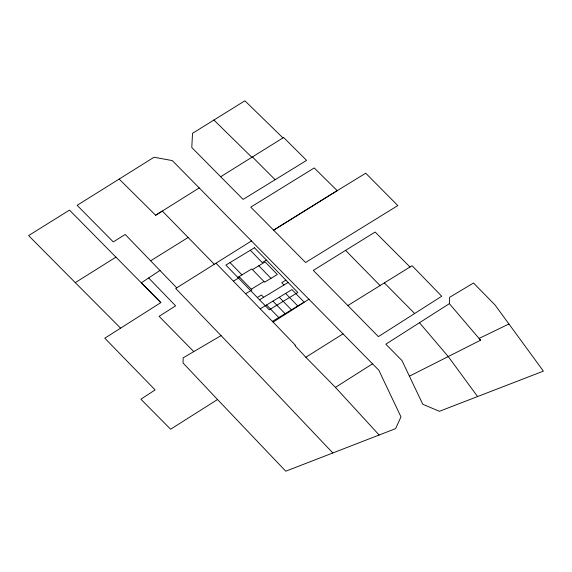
<?xml version="1.0" encoding="UTF-8"?>
<svg xmlns="http://www.w3.org/2000/svg" width="572" height="572" viewBox="0 0 572 572"><rect width="100%" height="100%" fill="white"/><g stroke="black" fill="none" stroke-linecap="round" stroke-linejoin="round"><path stroke-width="0.86" d="M449.356 303.668L449.671 297.304L473.502 282.997L495.045 304.99L543.4 371.128L439.403 411.304L422.787 404.275L401.973 360.553L385.821 344.194L449.356 303.668L480.551 340.218L409.366 376.204M160.081 270.399L141.327 282.818L160.839 302.602L104.798 338.195L155.112 389.911L140.898 399.227L170.613 429.222L217.532 399.521L285.757 471.206L395.609 428.635L400.972 416.874L378.843 370.248L172.294 160.589L154.032 157.25L77.134 205.334L113.306 241.927L125.182 234.456L176.734 287.838M347.855 305.555L412.076 265.701L441.727 296.246L378.392 336.629L313.313 270.392L375.118 232.039L410.002 266.988M215.987 263.213L273.123 322.122L309.023 299.177M273.123 322.122L295.517 345.388L295.045 345.674L305.841 357.264L335.428 387.366L372.544 363.821M119.19 179.115L155.641 215.251L162.312 211.047L214.307 264.264L251.68 240.812M305.841 357.264L343.064 333.826M155.641 215.251L199.22 187.916M160.839 302.602L69.484 210.11L28.6 235.578L75.268 282.632L115.944 257.128M214.307 264.264L175.726 288.467L257.843 373.873L332.883 453.031M220.649 176.755L283.626 137.502L306.578 160.382L243.107 199.406L191.792 147.533L192.521 133.326L244.887 100.794L282.968 137.909M150.772 260.725L188.131 237.473M237.809 277.399L251.773 268.933L264.636 282.189L277.327 274.496L265.136 261.926L252.445 269.627M266.395 260.067L262.255 262.577L250.322 250.271M233.405 281.167L239.747 277.32M251.272 289.196L263.964 281.503M245.595 293.736L251.937 289.89L239.082 276.626M257.314 297.512L261.447 295.002L263.671 297.29M285.893 280.18L281.76 282.682L283.977 284.97M259.531 299.8L288.116 282.468M260.217 308.823L291.956 289.575L304.14 302.145L272.408 321.385M221.064 335.614L183.147 357.836L183.061 362.998L217.532 399.521M508.93 323.995L479.193 338.388L480.551 340.218M213.914 120.034L251.852 157.307L252.431 156.95L275.118 179.708M75.268 282.632L120.578 328.128M384.32 282.854L414.593 313.449M345.567 250.379L380.022 285.514M193.751 351.623L159.102 316.33L175.611 305.841L148.648 277.971M258.787 265.773L270.978 278.342M285.607 293.429L297.798 305.991M279.258 297.276L291.448 309.845M272.915 301.122L285.106 313.692M230.008 262.584L241.949 274.889M266.566 304.969L278.757 317.539M335.428 387.366L379.157 435.049M419.462 322.722L448.219 356.528L477.584 396.546M331.081 194.437L273.602 230.158L250.765 207.128L314.235 167.939L337.201 190.655L273.602 230.158L305.562 262.505L397.805 205.584L365.73 173.202L331.081 194.437M254.454 247.762L225.876 265.093L269.248 309.817L297.833 292.485L254.454 247.762"/></g></svg>
